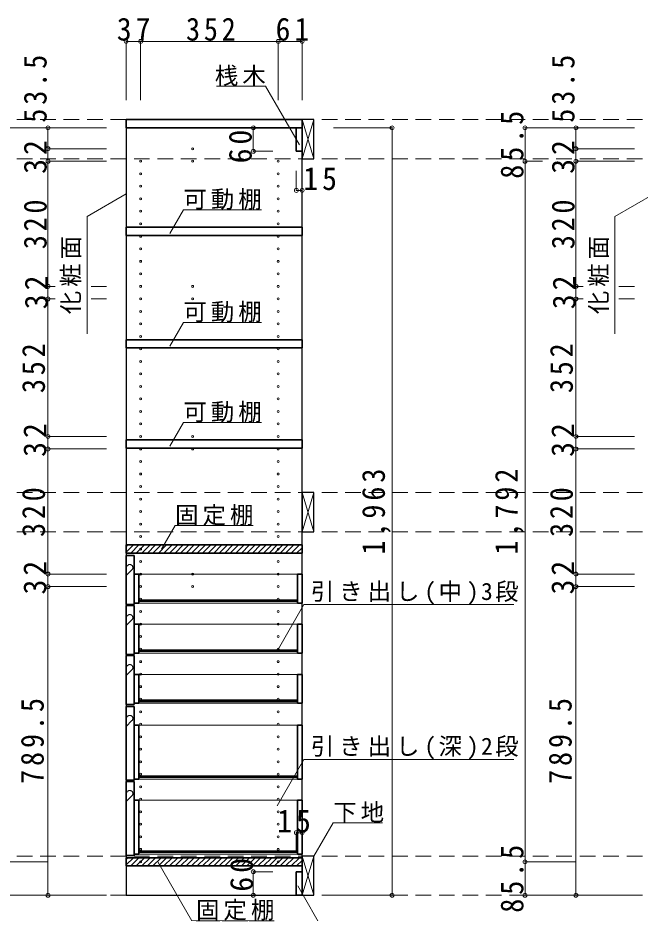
# Model space of a CAD drawing. Units: millimetres at full size, sheet at 1:20; details may follow other scales. Extents: x -3922 to 3878, y -2932 to 2722.
# Drawn here: x 1011 to 2603, y -1757 to 533 of the extents above; entities that cross this region are included whole.
import ezdxf

# ---------------------------------------------------------------- set-up
doc = ezdxf.new("R2010")
doc.units = ezdxf.units.MM
doc.header["$LTSCALE"] = 20
doc.header["$PDMODE"] = 32
doc.header["$PDSIZE"] = 10
doc.linetypes.add('DASHED1', pattern=[1.8, 1.2, -0.6])
doc.linetypes.add('DASHED2', pattern=[3, 2, -1])
for name, color, linetype, lineweight in [('0-2', 2, 'Continuous', 35), ('0-3_固定棚', 3, 'Continuous', 25), ('0-4_可動棚', 3, 'Continuous', 25), ('0-5_側板', 4, 'Continuous', 9), ('0-7_桟木・巾木', 2, 'Continuous', 35), ('0-8', 7, 'Continuous', 18), ('0-A_文字', 7, 'Continuous', 18), ('0-B_寸法', 7, 'Continuous', 9), ('0-C_ハッチ', 4, 'Continuous', 9)]:
    doc.layers.add(name, color=color, linetype=linetype, lineweight=lineweight)
doc.styles.add('ＭＳ ゴシック', font='')
doc.styles.get('ＭＳ ゴシック').set_extended_font_data('MS Gothic')

msp = doc.modelspace()

# ---------------------------------------------------------------- linework, layer by layer
at = {"layer": '0-2'}
for p, q in [((1288.33, 272.73), (1738.33, 272.73)), ((1738.33, 272.73), (1738.33, 251.73))]:
    msp.add_line(p, q, dxfattribs=at)
msp.add_lwpolyline([(1738.33, 251.73), (1288.33, 251.73), (1288.33, 272.73)], dxfattribs=at)
at = {"layer": '0-3_固定棚', "color": 2, "lineweight": 35}
for p, q in [((1288.33, -815.27), (1738.33, -815.27)), ((1288.33, -815.27), (1288.33, -836.27)), ((1738.33, -815.27), (1738.33, -836.27)), ((1288.33, -836.27), (1738.33, -836.27)), ((1288.33, -1615.27), (1738.33, -1615.27)), ((1288.33, -1615.27), (1288.33, -1636.27)), ((1738.33, -1615.27), (1738.33, -1636.27)), ((1288.33, -1636.27), (1738.33, -1636.27))]:
    msp.add_line(p, q, dxfattribs=at)
at = {"layer": '0-4_可動棚', "color": 2, "lineweight": 35}
for p, q in [((1288.33, -23.27), (1288.33, -2.27)), ((1288.33, -23.27), (1738.33, -23.27)), ((1288.33, -311.27), (1288.33, -290.27)), ((1288.33, -311.27), (1738.33, -311.27)), ((1288.33, -567.27), (1288.33, -546.27)), ((1288.33, -567.27), (1738.33, -567.27))]:
    msp.add_line(p, q, dxfattribs=at)
for points in [[(1288.33, -2.27), (1738.33, -2.27), (1738.33, -23.27)], [(1288.33, -290.27), (1738.33, -290.27), (1738.33, -311.27)], [(1288.33, -546.27), (1738.33, -546.27), (1738.33, -567.27)]]:
    msp.add_lwpolyline(points, dxfattribs=at)
at = {"layer": '0-5_側板', "color": 3, "lineweight": 25}
for p, q in [((1738.33, 251.73), (1288.33, 251.73)), ((1738.33, -1711.27), (1738.33, 251.73))]:
    msp.add_line(p, q, dxfattribs=at)
msp.add_lwpolyline([(1288.33, 251.73), (1288.33, -1711.27), (1738.33, -1711.27)], dxfattribs=at)
at = {"layer": '0-5_側板'}
for centre in [(1458.33, 198.23), (1325.33, 166.23), (1458.33, 166.23), (1677.33, 166.23), (1325.33, 134.23), (1677.33, 134.23), (1325.33, 102.23), (1677.33, 102.23), (1325.33, 70.23), (1677.33, 70.23), (1325.33, 38.23), (1677.33, 38.23), (1325.33, 6.23), (1677.33, 6.23), (1325.33, -25.77), (1677.33, -25.77), (1325.33, -57.77), (1677.33, -57.77), (1325.33, -89.77), (1677.33, -89.77), (1325.33, -121.77), (1677.33, -121.77), (1325.33, -153.77), (1458.33, -153.77), (1677.33, -153.77), (1325.33, -185.77), (1458.33, -185.77), (1677.33, -185.77), (1325.33, -217.77), (1677.33, -217.77), (1325.33, -249.77), (1677.33, -249.77), (1325.33, -281.77), (1677.33, -281.77), (1325.33, -313.77), (1677.33, -313.77), (1325.33, -345.77), (1677.33, -345.77), (1325.33, -377.77), (1677.33, -377.77), (1325.33, -409.77), (1677.33, -409.77), (1325.33, -441.77), (1677.33, -441.77), (1325.33, -473.77), (1677.33, -473.77), (1325.33, -505.77), (1677.33, -505.77), (1325.33, -537.77), (1458.33, -537.77), (1677.33, -537.77), (1325.33, -569.77), (1458.33, -569.77), (1677.33, -569.77), (1325.33, -601.77), (1677.33, -601.77), (1325.33, -633.77), (1677.33, -633.77), (1325.33, -665.77), (1677.33, -665.77), (1325.33, -697.77), (1677.33, -697.77), (1325.33, -729.77), (1677.33, -729.77), (1325.33, -761.77), (1677.33, -761.77), (1325.33, -793.77), (1677.33, -793.77), (1325.33, -825.77), (1677.33, -825.77), (1325.33, -857.77), (1677.33, -857.77), (1325.33, -889.77), (1458.33, -889.77), (1677.33, -889.77), (1325.33, -921.77), (1458.33, -921.77), (1677.33, -921.77), (1325.33, -953.77), (1677.33, -953.77), (1325.33, -985.77), (1677.33, -985.77), (1325.33, -1017.77), (1677.33, -1017.77), (1325.33, -1049.77), (1677.33, -1049.77), (1325.33, -1081.77), (1677.33, -1081.77), (1325.33, -1113.77), (1677.33, -1113.77), (1325.33, -1145.77), (1677.33, -1145.77), (1325.33, -1177.77), (1677.33, -1177.77), (1325.33, -1209.77), (1677.33, -1209.77), (1325.33, -1241.77), (1677.33, -1241.77), (1325.33, -1273.77), (1677.33, -1273.77), (1325.33, -1305.77), (1677.33, -1305.77), (1325.33, -1337.77), (1677.33, -1337.77), (1325.33, -1369.77), (1677.33, -1369.77), (1325.33, -1401.77), (1677.33, -1401.77), (1325.33, -1433.77), (1677.33, -1433.77), (1325.33, -1465.77), (1677.33, -1465.77), (1325.33, -1497.77), (1677.33, -1497.77), (1325.33, -1529.77), (1677.33, -1529.77), (1325.33, -1561.77), (1677.33, -1561.77), (1325.33, -1593.77), (1677.33, -1593.77), (1325.33, -1625.77), (1677.33, -1625.77)]:
    msp.add_circle(centre, 2.5, dxfattribs=at)
at = {"layer": '0-7_桟木・巾木'}
for p, q in [((1738.33, 251.73), (1723.33, 251.73)), ((1723.33, 191.73), (1723.33, 251.73)), ((1738.33, 251.73), (1738.33, 191.73)), ((1723.33, -1651.27), (1738.33, -1651.27)), ((1738.33, -1651.27), (1738.33, -1711.27))]:
    msp.add_line(p, q, dxfattribs=at)
for points in [[(1738.33, 191.73), (1726.84, 191.73), (1723.33, 191.73)], [(1738.33, -1711.27), (1723.33, -1711.27), (1723.33, -1651.27)]]:
    msp.add_lwpolyline(points, dxfattribs=at)
at = {"layer": '0-8', "color": 3, "lineweight": 25}
for p, q in [((1738.33, 272.73), (1738.33, 172.73)), ((1768.33, 272.73), (1738.33, 272.73)), ((1768.33, 172.73), (1768.33, 272.73)), ((1738.33, 172.73), (1768.33, 172.73)), ((1738.33, -681.27), (1738.33, -781.27)), ((1768.33, -681.27), (1738.33, -681.27)), ((1768.33, -781.27), (1768.33, -681.27)), ((1738.33, -781.27), (1768.33, -781.27)), ((1738.33, -1611.27), (1738.33, -1711.27)), ((1768.33, -1611.27), (1738.33, -1611.27)), ((1768.33, -1711.27), (1768.33, -1611.27)), ((1738.33, -1711.27), (1768.33, -1711.27))]:
    msp.add_line(p, q, dxfattribs=at)
at = {"layer": '0-8'}
for p, q in [((1738.33, 172.73), (1768.33, 272.73)), ((1738.33, 272.73), (1768.33, 172.73)), ((1738.33, -781.27), (1768.33, -681.27)), ((1738.33, -681.27), (1768.33, -781.27)), ((1320.33, -890.27), (1726.18, -890.27)), ((1320.33, -964.27), (1726.33, -964.27)), ((1320.33, -1018.27), (1726.18, -1018.27)), ((1320.33, -1092.27), (1726.33, -1092.27)), ((1320.33, -1146.27), (1726.18, -1146.27)), ((1320.33, -1220.27), (1726.33, -1220.27)), ((1320.33, -1276.27), (1726.33, -1276.27)), ((1320.33, -1414.27), (1726.33, -1414.27)), ((1320.33, -1468.27), (1726.18, -1468.27)), ((1320.33, -1606.27), (1726.33, -1606.27)), ((1738.33, -1711.27), (1768.33, -1611.27)), ((1738.33, -1611.27), (1768.33, -1711.27))]:
    msp.add_line(p, q, dxfattribs=at)
at = {"layer": '0-8', "color": 2, "lineweight": 35}
for p, q in [((1308.33, -967.27), (1308.33, -842.27)), ((1726.18, -890.27), (1738.33, -890.27)), ((1726.33, -890.27), (1726.33, -964.27)), ((1738.33, -890.27), (1738.33, -964.27)), ((1320.33, -956.27), (1726.33, -956.27)), ((1320.33, -959.27), (1726.33, -959.27)), ((1288.33, -967.27), (1308.33, -967.27)), ((1308.33, -964.27), (1320.33, -964.27)), ((1308.33, -1095.27), (1308.33, -970.27)), ((1726.33, -964.27), (1738.33, -964.27)), ((1726.18, -1018.27), (1738.33, -1018.27)), ((1726.33, -1018.27), (1726.33, -1092.27)), ((1738.33, -1018.27), (1738.33, -1092.27)), ((1288.33, -1095.27), (1308.33, -1095.27)), ((1308.33, -1092.27), (1320.33, -1092.27)), ((1308.33, -1223.27), (1308.33, -1098.27)), ((1320.33, -1084.27), (1726.33, -1084.27)), ((1320.33, -1087.27), (1726.33, -1087.27)), ((1726.33, -1092.27), (1738.33, -1092.27)), ((1726.18, -1146.27), (1738.33, -1146.27)), ((1726.33, -1146.27), (1726.33, -1220.27)), ((1738.33, -1146.27), (1738.33, -1220.27)), ((1320.33, -1212.27), (1726.33, -1212.27)), ((1288.33, -1223.27), (1308.33, -1223.27)), ((1288.33, -1228.27), (1308.33, -1228.27)), ((1288.33, -1417.27), (1288.33, -1228.27)), ((1308.33, -1220.27), (1320.33, -1220.27)), ((1320.33, -1215.27), (1726.33, -1215.27)), ((1726.33, -1220.27), (1738.33, -1220.27)), ((1320.33, -1276.27), (1308.33, -1276.27)), ((1320.33, -1414.27), (1320.33, -1276.27)), ((1726.33, -1276.27), (1726.33, -1414.27)), ((1308.33, -1414.27), (1320.33, -1414.27)), ((1320.33, -1406.27), (1726.33, -1406.27)), ((1320.33, -1409.27), (1726.33, -1409.27)), ((1726.33, -1414.27), (1738.33, -1414.27)), ((1288.33, -1420.27), (1308.33, -1420.27)), ((1288.33, -1609.27), (1288.33, -1420.27)), ((1320.33, -1468.27), (1308.33, -1468.27)), ((1320.33, -1606.27), (1320.33, -1468.27)), ((1726.33, -1468.27), (1726.33, -1606.27)), ((1320.33, -1598.27), (1726.33, -1598.27)), ((1320.33, -1601.27), (1726.33, -1601.27)), ((1308.33, -1606.27), (1320.33, -1606.27)), ((1726.33, -1606.27), (1738.33, -1606.27))]:
    msp.add_line(p, q, dxfattribs=at)
at = {"layer": '0-8', "linetype": 'DASHED1'}
for p, q in [((1292.03, -867.57), (1288.33, -871.27)), ((1303.03, -878.57), (1288.33, -893.27)), ((1726.18, -890.27), (1738.33, -890.27)), ((1292.03, -995.57), (1288.33, -999.27)), ((1303.03, -1006.57), (1288.33, -1021.27)), ((1726.18, -1018.27), (1738.33, -1018.27)), ((1292.03, -1123.57), (1288.33, -1127.27)), ((1303.03, -1134.57), (1288.33, -1149.27)), ((1726.18, -1146.27), (1738.33, -1146.27)), ((1292.03, -1253.57), (1288.33, -1257.27)), ((1303.03, -1264.57), (1288.33, -1279.27)), ((1726.18, -1276.27), (1738.33, -1276.27)), ((1292.03, -1445.57), (1288.33, -1449.27)), ((1303.03, -1456.57), (1288.33, -1471.27)), ((1726.18, -1468.27), (1738.33, -1468.27))]:
    msp.add_line(p, q, dxfattribs=at)
at = {"layer": '0-8', "color": 2, "lineweight": 35}
for points in [[(1288.33, -967.27), (1288.33, -842.27), (1308.33, -842.27)], [(1320.33, -964.27), (1320.33, -890.27), (1308.33, -890.27)], [(1288.33, -1095.27), (1288.33, -970.27), (1308.33, -970.27)], [(1320.33, -1092.27), (1320.33, -1018.27), (1308.33, -1018.27)], [(1288.33, -1223.27), (1288.33, -1098.27), (1308.33, -1098.27)], [(1320.33, -1220.27), (1320.33, -1146.27), (1308.33, -1146.27)], [(1288.33, -1417.27), (1308.33, -1417.27), (1308.33, -1228.27)], [(1726.18, -1276.27), (1738.33, -1276.27), (1738.33, -1414.27)], [(1288.33, -1609.27), (1308.33, -1609.27), (1308.33, -1420.27)], [(1726.18, -1468.27), (1738.33, -1468.27), (1738.33, -1606.27)]]:
    msp.add_lwpolyline(points, dxfattribs=at)
at = {"layer": '0-8', "linetype": 'DASHED1'}
for centre in [(1297.53, -873.07), (1297.53, -1001.07), (1297.53, -1129.07), (1297.53, -1259.07), (1297.53, -1451.07)]:
    msp.add_arc(centre, 7.8, 315, 135, dxfattribs=at)
at = {"layer": '0-A_文字'}
for p, q in [((1288.33, 82.66), (1188.33, 24.93)), ((2638.33, 82.66), (2538.33, 24.93)), ((1188.33, -275.07), (1188.33, 24.93)), ((1399.52, -18.62), (1434.54, 42.04)), ((1634.54, 42.04), (1434.54, 42.04)), ((2538.33, -275.07), (2538.33, 24.93)), ((1399.52, -306.62), (1434.54, -245.96)), ((1634.54, -245.96), (1434.54, -245.96)), ((1399.52, -562.62), (1434.54, -501.96)), ((1634.54, -501.96), (1434.54, -501.96)), ((1378.32, -826.33), (1413.33, -765.68)), ((1613.33, -765.68), (1413.33, -765.68)), ((1742.77, -967.76), (1674.18, -1086.56)), ((1742.77, -967.76), (2279.79, -967.76)), ((1742.77, -1363.8), (1674.18, -1482.61)), ((1742.77, -1363.8), (2279.79, -1363.8)), ((1726.93, -1687.41), (1820.31, -1849.15))]:
    msp.add_line(p, q, dxfattribs=at)
for points in [[(1731.66, 208.2), (1644.99, 358.32), (1518.96, 358.32)], [(1768.33, -1611.27), (1817.75, -1525.68), (1943.78, -1525.68)], [(1666.96, -1776.38), (1455.93, -1776.38), (1368.98, -1625.78)]]:
    msp.add_lwpolyline(points, dxfattribs=at)
at = {"layer": '0-B_寸法', "color": 4}
for p, q in [((1288.33, 472.73), (1288.33, 322.73)), ((1288.33, 472.73), (1738.33, 472.73)), ((1325.33, 472.73), (1325.33, 322.73)), ((1677.33, 472.73), (1677.33, 322.73)), ((1738.33, 472.73), (1738.33, 322.73)), ((958.33, 251.73), (1088.33, 251.73)), ((1088.33, 251.73), (1088.33, 198.23)), ((1238.33, 251.73), (1088.33, 251.73)), ((1613.33, 251.73), (1613.33, 191.73)), ((1613.33, 251.73), (1663.33, 251.73)), ((1968.33, 251.73), (1818.33, 251.73)), ((1968.33, 251.73), (1968.33, -1711.27)), ((2308.33, 251.73), (2308.33, -1711.27)), ((2308.33, 251.73), (2438.33, 251.73)), ((2438.33, 251.73), (2438.33, 198.23)), ((2588.33, 251.73), (2438.33, 251.73)), ((1088.33, 198.23), (1088.33, 166.23)), ((1238.33, 198.23), (1088.33, 198.23)), ((1613.33, 191.73), (1663.33, 191.73)), ((2438.33, 198.23), (2438.33, 166.23)), ((2588.33, 198.23), (2438.33, 198.23)), ((1088.33, 166.23), (1088.33, -153.77)), ((1238.33, 166.23), (1088.33, 166.23)), ((2308.33, 166.23), (2353.35, 166.23)), ((2438.33, 166.23), (2438.33, -153.77)), ((2588.33, 166.23), (2438.33, 166.23)), ((1723.33, 91.73), (1723.33, 141.73)), ((1738.33, 91.73), (1738.33, 141.73)), ((1723.33, 91.73), (1738.33, 91.73)), ((1088.33, -153.77), (1088.33, -185.77)), ((1106.83, -153.77), (1088.33, -153.77)), ((1238.33, -153.77), (1198.58, -153.77)), ((2438.33, -153.77), (2438.33, -185.77)), ((2456.83, -153.77), (2438.33, -153.77)), ((2588.33, -153.77), (2548.58, -153.77)), ((1088.33, -185.77), (1088.33, -537.77)), ((1106.83, -185.77), (1088.33, -185.77)), ((1238.33, -185.77), (1198.58, -185.77)), ((2438.33, -185.77), (2438.33, -537.77)), ((2456.83, -185.77), (2438.33, -185.77)), ((2588.33, -185.77), (2548.58, -185.77)), ((1088.33, -537.77), (1088.33, -569.77)), ((1238.33, -537.77), (1088.33, -537.77)), ((2438.33, -537.77), (2438.33, -569.77)), ((2588.33, -537.77), (2438.33, -537.77)), ((1088.33, -569.77), (1088.33, -889.77)), ((1238.33, -569.77), (1088.33, -569.77)), ((2438.33, -569.77), (2438.33, -889.77)), ((2588.33, -569.77), (2438.33, -569.77)), ((1088.33, -889.77), (1088.33, -921.77)), ((1238.33, -889.77), (1088.33, -889.77)), ((2438.33, -889.77), (2438.33, -921.77)), ((2588.33, -889.77), (2438.33, -889.77)), ((1238.33, -921.77), (1088.33, -921.77)), ((1088.33, -1711.27), (1088.33, -921.77)), ((2588.33, -921.77), (2438.33, -921.77)), ((2438.33, -1711.27), (2438.33, -921.77)), ((1723.33, -1551.27), (1738.33, -1551.27)), ((1723.33, -1551.27), (1723.33, -1601.27)), ((1738.33, -1551.27), (1738.33, -1601.27)), ((958.33, -1625.77), (1088.33, -1625.77)), ((2308.33, -1625.77), (2438.33, -1625.77)), ((1613.33, -1651.27), (1613.33, -1711.27)), ((1613.33, -1651.27), (1663.33, -1651.27)), ((958.33, -1711.27), (1088.33, -1711.27)), ((1088.33, -1711.27), (1238.33, -1711.27)), ((1613.33, -1711.27), (1663.33, -1711.27)), ((1968.33, -1711.27), (1818.33, -1711.27)), ((2308.33, -1711.27), (2438.33, -1711.27)), ((2438.33, -1711.27), (2588.33, -1711.27))]:
    msp.add_line(p, q, dxfattribs=at)
at = {"layer": '0-B_寸法', "color": 4, "linetype": 'DASHED2'}
for p, q in [((3088.33, 272.73), (-2930.67, 272.73)), ((3088.33, 172.73), (-2930.67, 172.73)), ((3088.33, -681.27), (-2930.67, -681.27)), ((3088.33, -781.27), (-2930.67, -781.27)), ((3088.33, -1611.27), (-2930.67, -1611.27)), ((3088.33, -1711.27), (-2930.67, -1711.27))]:
    msp.add_line(p, q, dxfattribs=at)
at = {"layer": '0-B_寸法'}
for p in [(1288.33, 472.73), (1325.33, 472.73), (1677.33, 472.73), (1738.33, 472.73), (1088.33, 251.73), (1613.33, 251.73), (1968.33, 251.73), (2308.33, 251.73), (2438.33, 251.73), (1088.33, 198.23), (1613.33, 191.73), (2438.33, 198.23), (1088.33, 166.23), (2308.33, 166.23), (2438.33, 166.23), (1723.33, 91.73), (1738.33, 91.73), (1088.33, -153.77), (2438.33, -153.77), (1088.33, -185.77), (2438.33, -185.77), (1088.33, -537.77), (2438.33, -537.77), (1088.33, -569.77), (2438.33, -569.77), (1088.33, -889.77), (2438.33, -889.77), (1088.33, -921.77), (2438.33, -921.77), (1723.33, -1551.27), (1738.33, -1551.27), (2308.33, -1625.77), (1613.33, -1651.27), (1088.33, -1711.27), (1613.33, -1711.27), (1968.33, -1711.27), (2308.33, -1711.27), (2438.33, -1711.27)]:
    msp.add_point(p, dxfattribs=at)
at = {"layer": '0-C_ハッチ'}
for p, q in [((1288.33, -833.79), (1306.86, -815.27)), ((1288.33, -819.65), (1292.72, -815.27)), ((1300, -836.27), (1321, -815.27)), ((1314.14, -836.27), (1335.14, -815.27)), ((1328.29, -836.27), (1349.29, -815.27)), ((1342.43, -836.27), (1363.43, -815.27)), ((1356.57, -836.27), (1377.57, -815.27)), ((1370.71, -836.27), (1391.71, -815.27)), ((1384.86, -836.27), (1405.86, -815.27)), ((1399, -836.27), (1420, -815.27)), ((1413.14, -836.27), (1434.14, -815.27)), ((1427.28, -836.27), (1448.28, -815.27)), ((1441.42, -836.27), (1462.42, -815.27)), ((1455.57, -836.27), (1476.57, -815.27)), ((1469.71, -836.27), (1490.71, -815.27)), ((1483.85, -836.27), (1504.85, -815.27)), ((1497.99, -836.27), (1518.99, -815.27)), ((1512.13, -836.27), (1533.13, -815.27)), ((1526.28, -836.27), (1547.28, -815.27)), ((1540.42, -836.27), (1561.42, -815.27)), ((1554.56, -836.27), (1575.56, -815.27)), ((1568.7, -836.27), (1589.7, -815.27)), ((1582.85, -836.27), (1603.85, -815.27)), ((1596.99, -836.27), (1617.99, -815.27)), ((1611.13, -836.27), (1632.13, -815.27)), ((1625.27, -836.27), (1646.27, -815.27)), ((1639.41, -836.27), (1660.41, -815.27)), ((1653.56, -836.27), (1674.56, -815.27)), ((1667.7, -836.27), (1688.7, -815.27)), ((1681.84, -836.27), (1702.84, -815.27)), ((1695.98, -836.27), (1716.98, -815.27)), ((1710.12, -836.27), (1731.12, -815.27)), ((1724.27, -836.27), (1738.33, -822.2)), ((1288.33, -1633.79), (1306.86, -1615.27)), ((1288.33, -1619.65), (1292.72, -1615.27)), ((1300, -1636.27), (1321, -1615.27)), ((1314.14, -1636.27), (1335.14, -1615.27)), ((1328.29, -1636.27), (1349.29, -1615.27)), ((1342.43, -1636.27), (1363.43, -1615.27)), ((1356.57, -1636.27), (1377.57, -1615.27)), ((1370.71, -1636.27), (1391.71, -1615.27)), ((1384.86, -1636.27), (1405.86, -1615.27)), ((1399, -1636.27), (1420, -1615.27)), ((1413.14, -1636.27), (1434.14, -1615.27)), ((1427.28, -1636.27), (1448.28, -1615.27)), ((1441.42, -1636.27), (1462.42, -1615.27)), ((1455.57, -1636.27), (1476.57, -1615.27)), ((1469.71, -1636.27), (1490.71, -1615.27)), ((1483.85, -1636.27), (1504.85, -1615.27)), ((1497.99, -1636.27), (1518.99, -1615.27)), ((1512.13, -1636.27), (1533.13, -1615.27)), ((1526.28, -1636.27), (1547.28, -1615.27)), ((1540.42, -1636.27), (1561.42, -1615.27)), ((1554.56, -1636.27), (1575.56, -1615.27)), ((1568.7, -1636.27), (1589.7, -1615.27)), ((1582.85, -1636.27), (1603.85, -1615.27)), ((1596.99, -1636.27), (1617.99, -1615.27)), ((1611.13, -1636.27), (1632.13, -1615.27)), ((1625.27, -1636.27), (1646.27, -1615.27)), ((1639.41, -1636.27), (1660.41, -1615.27)), ((1653.56, -1636.27), (1674.56, -1615.27)), ((1667.7, -1636.27), (1688.7, -1615.27)), ((1681.84, -1636.27), (1702.84, -1615.27)), ((1695.98, -1636.27), (1716.98, -1615.27)), ((1710.12, -1636.27), (1731.12, -1615.27)), ((1724.27, -1636.27), (1738.33, -1622.2))]:
    msp.add_line(p, q, dxfattribs=at)

# ---------------------------------------------------------------- texts
at = {"layer": '0-A_文字', "char_height": 43.99, "attachment_point": 7, "style": 'ＭＳ ゴシック'}
for s, insert in [('\\T1.17;桟木', (1514.99, 358.32)), ('\\T1.17;可動棚', (1434.54, 42.04)), ('\\T1.17;可動棚', (1434.54, -245.96)), ('\\T1.17;可動棚', (1434.54, -501.96)), ('\\T1.17;固定棚', (1413.33, -765.68)), ('\\T1.21;引き出し(中)3段', (1760.38, -967.76)), ('\\T1.21;引き出し(深)2段', (1760.38, -1363.8)), ('\\T1.17;下地', (1817.75, -1525.68)), ('\\T1.17;固定棚', (1466.96, -1775.76))]:
    msp.add_mtext(s, dxfattribs=dict(at, insert=insert))
at = {"layer": '0-A_文字', "char_height": 43.99, "attachment_point": 7, "rotation": 90, "style": 'ＭＳ ゴシック'}
for insert in [(1173.33, -225.07), (2523.33, -225.07)]:
    msp.add_mtext('\\T1.17;化粧面', dxfattribs=dict(at, insert=insert))
at = {"layer": '0-B_寸法', "char_height": 58.65, "attachment_point": 7, "style": 'ＭＳ ゴシック'}
for s, insert in [('\\T1.27;\\W0.95;37', (1264.33, 473.94)), ('\\T1.27;\\W0.9;352', (1441.33, 473.94)), ('\\T1.27;\\W0.95;61', (1670.33, 473.94)), ('\\T1.27;\\W0.95;15', (1741.23, 91.73)), ('\\T1.27;\\W0.95;15', (1674.49, -1551.27))]:
    msp.add_mtext(s, dxfattribs=dict(at, insert=insert))
at = {"layer": '0-B_寸法', "char_height": 58.65, "attachment_point": 7, "rotation": 90, "style": 'ＭＳ ゴシック'}
for s, insert in [('\\T1.28;\\W0.9;53.5', (1085.72, 264.81)), ('\\T1.28;\\W0.9;53.5', (2435.72, 264.81)), ('\\T1.28;\\W0.9;85.5', (2305.01, 121.48)), ('\\T1.27;\\W0.95;60', (1610.13, 160.86)), ('\\T1.27;\\W0.95;32', (1085.72, 134.1)), ('\\T1.27;\\W0.95;32', (2435.72, 134.1)), ('\\T1.27;\\W0.9;320', (1085.72, -58.77)), ('\\T1.27;\\W0.9;320', (2435.72, -58.77)), ('\\T1.27;\\W0.95;32', (1088.33, -212.27)), ('\\T1.27;\\W0.95;32', (2438.33, -212.27)), ('\\T1.27;\\W0.9;352', (1081.42, -426.77)), ('\\T1.27;\\W0.9;352', (2431.42, -426.77)), ('\\T1.27;\\W0.95;32', (1084.82, -589.89)), ('\\T1.27;\\W0.95;32', (2434.82, -589.89)), ('\\T1.28;\\W0.9;1,963', (1965.01, -839.77)), ('\\T1.28;\\W0.9;1,792', (2305.01, -839.77)), ('\\T1.27;\\W0.9;320', (1081.42, -794.77)), ('\\T1.27;\\W0.9;320', (2431.42, -794.77)), ('\\T1.27;\\W0.95;32', (1084.82, -941.89)), ('\\T1.27;\\W0.95;32', (2434.82, -941.89)), ('\\T1.28;\\W0.9;789.5', (1078.33, -1426.52)), ('\\T1.28;\\W0.9;789.5', (2428.33, -1426.52)), ('\\T1.28;\\W0.9;85.5', (2305.01, -1756.02)), ('\\T1.27;\\W0.95;60', (1613.33, -1702.05))]:
    msp.add_mtext(s, dxfattribs=dict(at, insert=insert))

doc.saveas('drawing.dxf')
